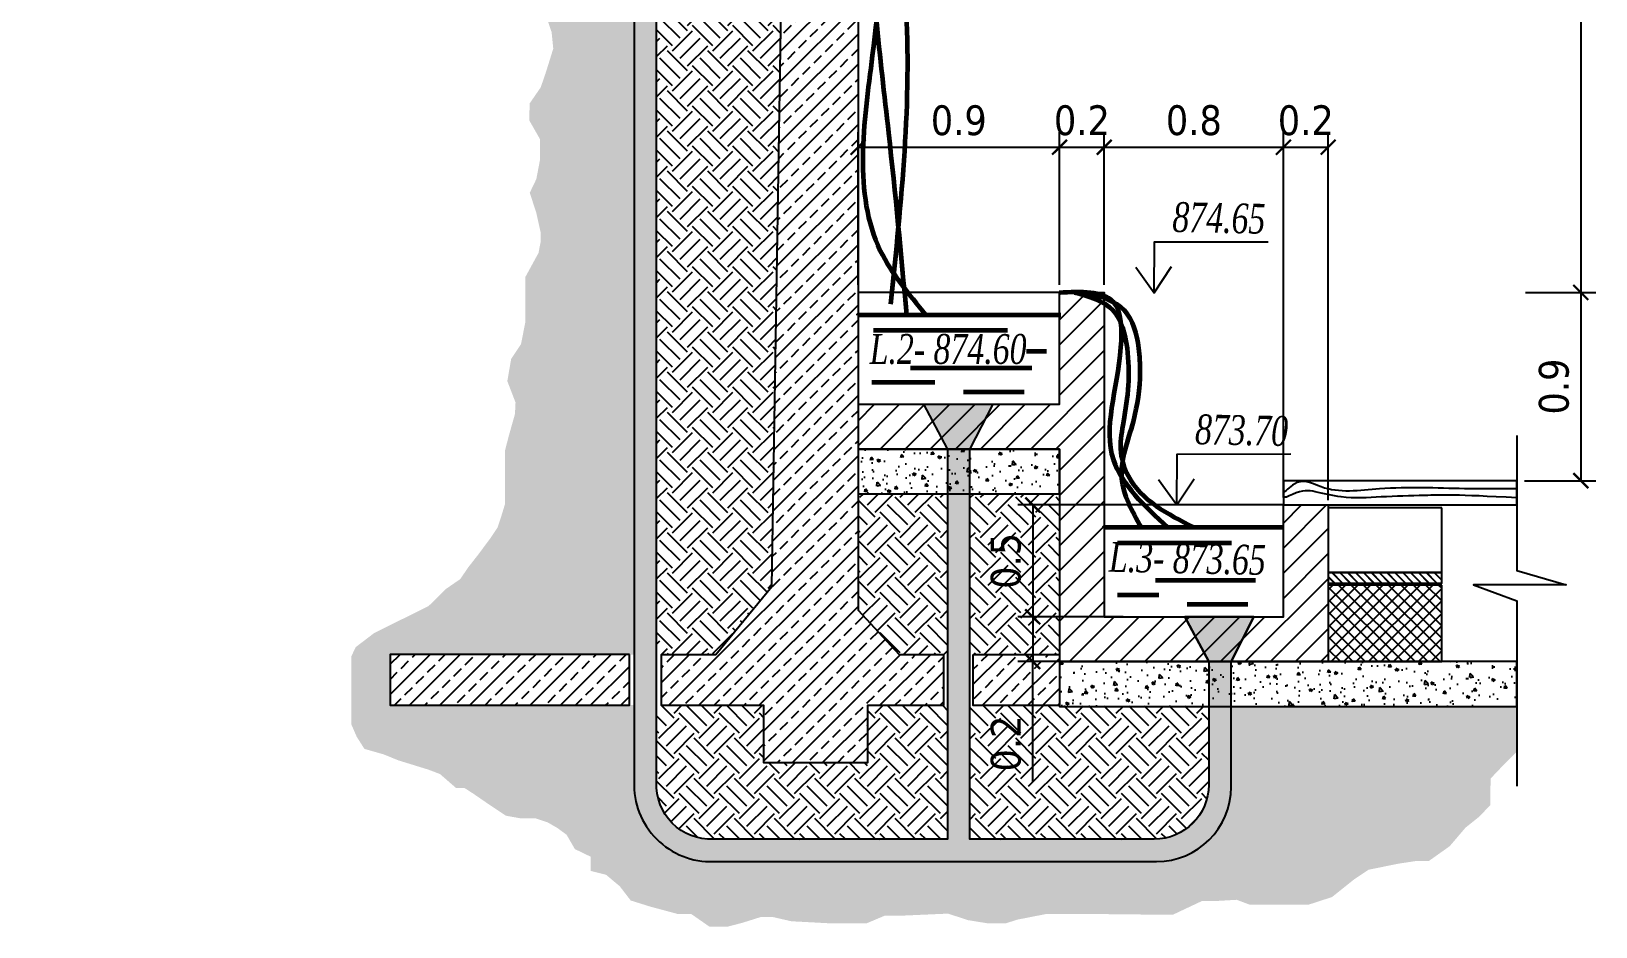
# Model space of a CAD drawing. Header units: millimetres. Extents: x 2372 to 2415, y 1055.4 to 1079.4.
# Drawn here: x 2372.95 to 2393.92, y 1055.37 to 1067.38 of the extents above; entities that cross this region are included whole.
import ezdxf

# ---------------------------------------------------------------- set-up
doc = ezdxf.new("R2010")
doc.units = ezdxf.units.MM
doc.linetypes.add('CONTI', pattern=[0])
doc.layers.add('l1', color=250, linetype='Continuous')
doc.layers.add('water', color=4, linetype='Continuous')
doc.styles.add('SHRFT', font='timesi.ttf', dxfattribs={"width": 0.75})
doc.styles.add('Tahoma', font='tahoma.ttf')
doc.dimstyles.new('ISO-25', dxfattribs={"dimtxt": 0.4, "dimasz": 0.2, "dimexe": 0.2, "dimexo": 0.1, "dimgap": 0.15, "dimtad": 1, "dimdsep": 46, "dimtxsty": 'Tahoma', "dimblk": 'ARCHTICK', "dimcen": 2, "dimclrd": 4, "dimclre": 4, "dimclrt": 7, "dimadec": 1, "dimazin": 0, "dimtfac": 1, "dimtmove": 0, "dimatfit": 3, "dimldrblk": 'ARCHTICK', "dimfxl": 1.25, "dimarcsym": 0})
pattern_1 = [(45, (1326.206227251116, 483.3779468141547), (-0.2020557627240559, 0.202055762724056), []), (45, (1326.408283101116, 483.3779468141547), (-0.2020557627240559, 0.202055762724056), [0.142875, -0.07143749999999999])]
pattern_2 = [(45, (0, 0), (0, 0.5388153672641491), [0.3809999999999999, -0.3809999999999999]), (45, (-0.101027881362028, 0.101027881362028), (0, 0.5388153672641491), [0.3809999999999999, -0.3809999999999999]), (45, (-0.2020557627240559, 0.202055762724056), (0, 0.5388153672641491), [0.3809999999999999, -0.3809999999999999]), (135, (-0.202055762724056, 0.2694076836320746), (-0.5388153672641491, 0), [0.3809999999999999, -0.3809999999999999]), (135, (-0.101027881362028, 0.3704355649941026), (-0.5388153672641491, 0), [0.3809999999999999, -0.3809999999999999]), (135, (2.775557561562891e-17, 0.4714634463561306), (-0.5388153672641491, 0), [0.3809999999999999, -0.3809999999999999])]
pattern_3 = [(45, (1326.206227251116, 483.3779468141547), (0, 0.5388153672641491), [0.3809999999999999, -0.3809999999999999]), (45, (1326.105199369754, 483.4789746955167), (0, 0.5388153672641491), [0.3809999999999999, -0.3809999999999999]), (45, (1326.004171488392, 483.5800025768788), (0, 0.5388153672641491), [0.3809999999999999, -0.3809999999999999]), (135, (1326.004171488392, 483.6473544977868), (-0.5388153672641491, 0), [0.3809999999999999, -0.3809999999999999]), (135, (1326.105199369754, 483.7483823791488), (-0.5388153672641491, 0), [0.3809999999999999, -0.3809999999999999]), (135, (1326.206227251116, 483.8494102605108), (-0.5388153672641491, 0), [0.3809999999999999, -0.3809999999999999])]

# ---------------------------------------------------------------- blocks, each defined once
blk = doc.blocks.new('_ArchTick')
at = {"color": 0, "linetype": 'ByBlock', "const_width": 0.15}
blk.add_lwpolyline([(-0.5, -0.5), (0.5, 0.5)], dxfattribs=at)
blk = doc.blocks.new('*D28')
at = {"color": 4, "lineweight": -2, "transparency": 16777216}
for p, q in [((2384.030249354495, 1063.97645620289), (2384.030249354495, 1066.023713629826)), ((2386.730249354495, 1063.97645620289), (2386.730249354495, 1066.023713629826)), ((2384.030249354495, 1065.823713629826), (2386.730249354495, 1065.823713629826))]:
    blk.add_line(p, q, dxfattribs=at)
at = {"layer": 'Defpoints', "color": 0, "transparency": 16777216}
for p in [(2386.730249354495, 1065.823713629826), (2384.030249354495, 1063.87645620289), (2386.730249354495, 1063.87645620289)]:
    blk.add_point(p, dxfattribs=at)
at = {"color": 4, "lineweight": -2, "transparency": 16777216, "xscale": 0.2, "yscale": 0.2, "zscale": 0.2, "rotation": 180}
blk.add_blockref('_ArchTick', (2384.030249354495, 1065.823713629826), dxfattribs=at)
at = {"color": 4, "lineweight": -2, "transparency": 16777216, "xscale": 0.2, "yscale": 0.2, "zscale": 0.2}
blk.add_blockref('_ArchTick', (2386.730249354495, 1065.823713629826), dxfattribs=at)
at = {"color": 7, "transparency": 16777216, "insert": (2385.380249354494, 1066.181907048227), "char_height": 0.4, "attachment_point": 5, "style": 'Tahoma'}
blk.add_mtext('0.9', dxfattribs=at)
blk = doc.blocks.new('*D29')
at = {"color": 4, "lineweight": -2, "transparency": 16777216}
for p, q in [((2386.730249354495, 1063.97645620289), (2386.730249354495, 1066.023713629826)), ((2387.330249354494, 1063.97645620289), (2387.330249354494, 1066.023713629826)), ((2386.730249354495, 1065.823713629826), (2387.330249354494, 1065.823713629826))]:
    blk.add_line(p, q, dxfattribs=at)
at = {"layer": 'Defpoints', "color": 0, "transparency": 16777216}
for p in [(2387.330249354494, 1065.823713629826), (2386.730249354495, 1063.87645620289), (2387.330249354494, 1063.87645620289)]:
    blk.add_point(p, dxfattribs=at)
at = {"color": 4, "lineweight": -2, "transparency": 16777216, "xscale": 0.2, "yscale": 0.2, "zscale": 0.2, "rotation": 180}
blk.add_blockref('_ArchTick', (2386.730249354495, 1065.823713629826), dxfattribs=at)
at = {"color": 4, "lineweight": -2, "transparency": 16777216, "xscale": 0.2, "yscale": 0.2, "zscale": 0.2}
blk.add_blockref('_ArchTick', (2387.330249354494, 1065.823713629826), dxfattribs=at)
at = {"color": 7, "transparency": 16777216, "insert": (2387.030249354495, 1066.182041366562), "char_height": 0.4, "attachment_point": 5, "style": 'Tahoma'}
blk.add_mtext('0.2', dxfattribs=at)
blk = doc.blocks.new('*D30')
at = {"color": 4, "lineweight": -2, "transparency": 16777216}
for p, q in [((2387.330249354494, 1063.97645620289), (2387.330249354494, 1066.023713629826)), ((2389.730249354495, 1061.12645620289), (2389.730249354495, 1066.023713629826)), ((2387.330249354494, 1065.823713629826), (2389.730249354495, 1065.823713629826))]:
    blk.add_line(p, q, dxfattribs=at)
at = {"layer": 'Defpoints', "color": 0, "transparency": 16777216}
for p in [(2389.730249354495, 1065.823713629826), (2387.330249354494, 1063.87645620289), (2389.730249354495, 1061.02645620289)]:
    blk.add_point(p, dxfattribs=at)
at = {"color": 4, "lineweight": -2, "transparency": 16777216, "xscale": 0.2, "yscale": 0.2, "zscale": 0.2, "rotation": 180}
blk.add_blockref('_ArchTick', (2387.330249354494, 1065.823713629826), dxfattribs=at)
at = {"color": 4, "lineweight": -2, "transparency": 16777216, "xscale": 0.2, "yscale": 0.2, "zscale": 0.2}
blk.add_blockref('_ArchTick', (2389.730249354495, 1065.823713629826), dxfattribs=at)
at = {"color": 7, "transparency": 16777216, "insert": (2388.530249354495, 1066.182847276569), "char_height": 0.4, "attachment_point": 5, "style": 'Tahoma'}
blk.add_mtext('0.8', dxfattribs=at)
blk = doc.blocks.new('*D31')
at = {"color": 4, "lineweight": -2, "transparency": 16777216}
for p, q in [((2389.730249354495, 1061.12645620289), (2389.730249354495, 1066.023713629826)), ((2390.330249354494, 1061.089657720191), (2390.330249354494, 1066.023713629826)), ((2389.730249354495, 1065.823713629826), (2390.330249354494, 1065.823713629826))]:
    blk.add_line(p, q, dxfattribs=at)
at = {"layer": 'Defpoints', "color": 0, "transparency": 16777216}
for p in [(2390.330249354494, 1065.823713629826), (2389.730249354495, 1061.02645620289), (2390.330249354494, 1060.989657720191)]:
    blk.add_point(p, dxfattribs=at)
at = {"color": 4, "lineweight": -2, "transparency": 16777216, "xscale": 0.2, "yscale": 0.2, "zscale": 0.2, "rotation": 180}
blk.add_blockref('_ArchTick', (2389.730249354495, 1065.823713629826), dxfattribs=at)
at = {"color": 4, "lineweight": -2, "transparency": 16777216, "xscale": 0.2, "yscale": 0.2, "zscale": 0.2}
blk.add_blockref('_ArchTick', (2390.330249354494, 1065.823713629826), dxfattribs=at)
at = {"color": 7, "transparency": 16777216, "insert": (2390.030249354495, 1066.182041366562), "char_height": 0.4, "attachment_point": 5, "style": 'Tahoma'}
blk.add_mtext('0.2', dxfattribs=at)
blk = doc.blocks.new('*D22')
at = {"color": 4, "lineweight": -2, "transparency": 16777216}
for p, q in [((2387.583651138723, 1061.02645620289), (2386.170832486296, 1061.02645620289)), ((2386.370832486296, 1061.02645620289), (2386.370832486296, 1059.52645620289)), ((2387.583651138723, 1059.52645620289), (2386.170832486296, 1059.52645620289))]:
    blk.add_line(p, q, dxfattribs=at)
at = {"layer": 'Defpoints', "color": 0, "transparency": 16777216}
for p in [(2387.683651138723, 1061.02645620289), (2386.370832486296, 1059.52645620289), (2387.683651138723, 1059.52645620289)]:
    blk.add_point(p, dxfattribs=at)
at = {"color": 4, "lineweight": -2, "transparency": 16777216, "xscale": 0.2, "yscale": 0.2, "zscale": 0.2}
for p, rotation in [((2386.370832486296, 1061.02645620289), 90), ((2386.370832486296, 1059.52645620289), 270)]:
    blk.add_blockref('_ArchTick', p, dxfattribs=dict(at, rotation=rotation))
at = {"color": 7, "transparency": 16777216, "insert": (2386.012639067893, 1060.27645620289), "char_height": 0.4, "attachment_point": 5, "rotation": 90, "style": 'Tahoma'}
blk.add_mtext('0.5', dxfattribs=at)
blk = doc.blocks.new('*D23')
at = {"color": 4, "lineweight": -2, "transparency": 16777216}
for p, q in [((2387.583651138723, 1059.52645620289), (2386.170832486296, 1059.52645620289)), ((2386.370832486296, 1059.52645620289), (2386.370832486296, 1058.926408117139)), ((2387.554113510375, 1058.926408117139), (2386.170832486296, 1058.926408117139)), ((2386.370832486296, 1057.316730305428), (2386.370832486296, 1058.926408117139))]:
    blk.add_line(p, q, dxfattribs=at)
at = {"layer": 'Defpoints', "color": 0, "transparency": 16777216}
for p in [(2387.683651138723, 1059.52645620289), (2386.370832486296, 1058.926408117139), (2387.654113510375, 1058.926408117139)]:
    blk.add_point(p, dxfattribs=at)
at = {"color": 4, "lineweight": -2, "transparency": 16777216, "xscale": 0.2, "yscale": 0.2, "zscale": 0.2}
for p, rotation in [((2386.370832486296, 1059.52645620289), 90), ((2386.370832486296, 1058.926408117139), 270)]:
    blk.add_blockref('_ArchTick', p, dxfattribs=dict(at, rotation=rotation))
at = {"color": 7, "transparency": 16777216, "insert": (2386.012504749559, 1057.827106396765), "char_height": 0.4, "attachment_point": 5, "rotation": 90, "style": 'Tahoma'}
blk.add_mtext('0.2', dxfattribs=at)
blk = doc.blocks.new('*D24')
at = {"color": 4, "lineweight": -2, "transparency": 16777216}
for p, q in [((2393.170623846317, 1075.42645620289), (2393.915623860084, 1075.42645620289)), ((2393.715623860085, 1075.42645620289), (2393.715623860085, 1063.87645620289)), ((2392.973928323068, 1063.87645620289), (2393.915623860084, 1063.87645620289))]:
    blk.add_line(p, q, dxfattribs=at)
at = {"layer": 'Defpoints', "color": 0, "transparency": 16777216}
for p in [(2393.070623846317, 1075.42645620289), (2392.873928323068, 1063.87645620289), (2393.715623860085, 1063.87645620289)]:
    blk.add_point(p, dxfattribs=at)
at = {"color": 4, "lineweight": -2, "transparency": 16777216, "xscale": 0.2, "yscale": 0.2, "zscale": 0.2}
for p, rotation in [((2393.715623860085, 1075.42645620289), 90), ((2393.715623860085, 1063.87645620289), 270)]:
    blk.add_blockref('_ArchTick', p, dxfattribs=dict(at, rotation=rotation))
at = {"color": 7, "transparency": 16777216, "insert": (2393.356490213341, 1069.65145620289), "char_height": 0.4, "attachment_point": 5, "rotation": 90, "style": 'Tahoma'}
blk.add_mtext('3.8', dxfattribs=at)
blk = doc.blocks.new('*D34')
at = {"color": 4, "lineweight": -2, "transparency": 16777216}
for p, q in [((2392.973928323068, 1063.87645620289), (2393.915623860084, 1063.87645620289)), ((2393.715623860085, 1063.87645620289), (2393.715623860085, 1061.351980606017)), ((2392.959663895168, 1061.351980606017), (2393.915623860084, 1061.351980606017))]:
    blk.add_line(p, q, dxfattribs=at)
at = {"layer": 'Defpoints', "color": 0, "transparency": 16777216}
for p in [(2392.873928323068, 1063.87645620289), (2392.859663895169, 1061.351980606017), (2393.715623860085, 1061.351980606017)]:
    blk.add_point(p, dxfattribs=at)
at = {"color": 4, "lineweight": -2, "transparency": 16777216, "xscale": 0.2, "yscale": 0.2, "zscale": 0.2}
for p, rotation in [((2393.715623860085, 1063.87645620289), 90), ((2393.715623860085, 1061.351980606017), 270)]:
    blk.add_blockref('_ArchTick', p, dxfattribs=dict(at, rotation=rotation))
at = {"color": 7, "transparency": 16777216, "insert": (2393.357430441682, 1062.614218404454), "char_height": 0.4, "attachment_point": 5, "rotation": 90, "style": 'Tahoma'}
blk.add_mtext('0.9', dxfattribs=at)

msp = doc.modelspace()

# ---------------------------------------------------------------- hatches: boundary and pattern name
at = {"true_color": 0xc7c8ca}
h = msp.add_hatch(dxfattribs=at)
h.set_pattern_fill('ANSI33', color=9, scale=0.045, style=0)
h.set_pattern_definition([(45, (797.8080648604882, 189.5270753194611), (-0.2020557627240559, 0.202055762724056), []), (45, (798.0101207104881, 189.5270753194611), (-0.2020557627240559, 0.202055762724056), [0.142875, -0.07143749999999999])])
h.paths.add_polyline_path([(2384.030249354495, 1075.72645620289), (2384.030249354495, 1059.615587337936), (2384.581169175297, 1059.020332844922), (2385.176034443377, 1059.020332844922), (2385.176277016672, 1058.334966604336), (2384.155658121579, 1058.334966604336), (2384.155658121579, 1057.567887871473), (2382.769283707138, 1057.567887871473), (2382.769283707138, 1058.334966604336), (2381.396887783253, 1058.334966604336), (2381.396402636663, 1059.020332844922), (2382.125422721746, 1059.020332844922), (2382.87485471025, 1059.933994490684), (2383.130249354494, 1075.72645620289), (2384.030194854327, 1075.733459572126)])
h = msp.add_hatch(color=9, dxfattribs=at)
edge = h.paths.add_edge_path()
edge.add_line((2381.029799061053, 1073.32706680889), (2381.029892212937, 1057.315124539653))
edge.add_arc((2382.059155104086, 1057.273253914132), 1.030114191911559, 177.6704803954727, 271.980549113989)
edge.add_line((2382.094756076666, 1056.24375509474), (2388.028860357747, 1056.24375509474))
edge.add_arc((2388.028860357747, 1057.24375509474), 1, 270, 359.9937955906319)
edge.add_line((2389.028860351884, 1057.243646807369), (2389.029042551935, 1058.926207272616))
edge.add_line((2389.029042551935, 1058.926207272616), (2389.334183374975, 1059.52645620289))
edge.add_line((2389.334183374975, 1059.52645620289), (2388.408501755217, 1059.52645620289))
edge.add_line((2388.408501755217, 1059.52645620289), (2388.729053234234, 1058.926456202888))
edge.add_line((2388.729053234234, 1058.926456202888), (2388.72886686626, 1057.27367277989))
edge.add_arc((2387.998866870901, 1057.27375509474), 0.7300000000002356, 270.00000000001785, 359.9935393239168, ccw=False)
edge.add_line((2387.998866870901, 1056.54375509474), (2385.530433843767, 1056.54375509474))
edge.add_line((2385.530433843766, 1056.54375509474), (2385.530433843766, 1061.77681335577))
edge.add_line((2385.530433843766, 1061.77681335577), (2385.23031795618, 1061.776596910555))
edge.add_line((2385.23031795618, 1061.776596910555), (2385.23031795618, 1056.54375509474))
edge.add_line((2385.23031795618, 1056.54375509474), (2382.089125184782, 1056.54375509474))
edge.add_arc((2382.059155104085, 1057.273253914132), 0.7301141919115575, 177.2328929953185, 272.3525658724313, ccw=False)
edge.add_line((2381.329892212937, 1057.30850116685), (2381.329914948639, 1073.327283254106))
edge.add_line((2381.329914948639, 1073.327283254106), (2381.029799061053, 1073.32706680889))
at = {"true_color": 0x939598}
h = msp.add_hatch(dxfattribs=at)
h.set_pattern_fill('EARTH', color=252, scale=0.06, angle=45, style=0)
h.set_pattern_definition(pattern_3)
edge = h.paths.add_edge_path()
edge.add_line((2372.950834813821, 1072.725428670228), (2381.029892212937, 1072.725428670228))
edge.add_line((2381.029892212937, 1072.725428670228), (2381.029892212937, 1059.020332844922))
edge.add_line((2381.029892212937, 1059.020332844922), (2377.761255093013, 1059.020332844922))
edge.add_line((2377.761255093013, 1059.020332844922), (2377.761255093013, 1058.341419175977))
edge.add_line((2377.761255093013, 1058.341419175977), (2381.029892212937, 1058.341419175977))
edge.add_line((2381.029892212937, 1058.341419175977), (2381.029892212937, 1057.31512453965))
edge.add_arc((2382.101281530145, 1057.31512453965), 1.071389317208286, 179.9999999999878, 269.6510295096659)
edge.add_line((2382.094756076666, 1056.24375509474), (2388.028860357747, 1056.24375509474))
edge.add_arc((2388.028860357747, 1057.24375509474), 1, 270, 359.9937955906319)
edge.add_line((2389.028860351884, 1057.243646807369), (2389.028977495199, 1058.325428670228))
edge.add_line((2389.028977495199, 1058.325428670228), (2392.859663895169, 1058.325428670228))
edge.add_line((2392.859663895169, 1058.325428670228), (2392.859663895169, 1057.718882606788))
edge.add_line((2392.859663895169, 1057.718882606788), (2392.648358956013, 1057.505951406647))
edge.add_line((2392.648358956013, 1057.505951406647), (2392.508959014268, 1057.359278961372))
edge.add_line((2392.508959014268, 1057.359278961372), (2392.501621725493, 1057.139270766331))
edge.add_line((2392.501621725493, 1057.139270766331), (2392.501621725493, 1056.999932558053))
edge.add_line((2392.501621725493, 1056.999932558053), (2392.354885919136, 1056.845926821524))
edge.add_line((2392.354885919136, 1056.845926821524), (2392.171465093068, 1056.699254376249))
edge.add_line((2392.171465093068, 1056.699254376249), (2391.958697960225, 1056.449912070451))
edge.add_line((2391.958697960225, 1056.449912070451), (2391.679899500898, 1056.251904694914))
edge.add_line((2391.679899500898, 1056.251904694914), (2391.511151828216, 1056.251904694914))
edge.add_line((2391.511151828216, 1056.251904694914), (2391.269036964437, 1056.21523634716))
edge.add_line((2391.269036964437, 1056.21523634716), (2390.872849005526, 1056.13456730614))
edge.add_line((2390.872849005526, 1056.13456730614), (2390.674755026071, 1056.002562389115))
edge.add_line((2390.674755026071, 1056.002562389115), (2390.381281989193, 1055.767886665824))
edge.add_line((2390.381281989193, 1055.767886665824), (2390.065799934318, 1055.665215859558))
edge.add_line((2390.065799934318, 1055.665215859558), (2389.691622417568, 1055.665215859558))
edge.add_line((2389.691622417568, 1055.665215859558), (2389.544885187048, 1055.665215859558))
edge.add_line((2389.544885187048, 1055.665215859558), (2389.280759881108, 1055.665215859558))
edge.add_line((2389.280759881108, 1055.665215859558), (2389.104676343814, 1055.73121831807))
edge.add_line((2389.104676343814, 1055.73121831807), (2388.85522419126, 1055.716551735562))
edge.add_line((2388.85522419126, 1055.716551735562), (2388.642457058418, 1055.716551735562))
edge.add_line((2388.642457058418, 1055.716551735562), (2388.253606388282, 1055.533210942533))
edge.add_line((2388.253606388282, 1055.533210942533), (2387.901439313694, 1055.533210942533))
edge.add_line((2387.901439313694, 1055.533210942533), (2387.376847377058, 1055.538689631756))
edge.add_line((2387.376847377058, 1055.538689631755), (2387.164080244216, 1055.538689631755))
edge.add_line((2387.164080244216, 1055.538689631755), (2386.958648975986, 1055.538689631755))
edge.add_line((2386.958648975986, 1055.538689631755), (2386.540450574913, 1055.538689631755))
edge.add_line((2386.540450574913, 1055.538689631755), (2386.166273058164, 1055.46535388199))
edge.add_line((2386.166273058164, 1055.46535388199), (2386.004862674257, 1055.414018951728))
edge.add_line((2386.004862674257, 1055.414018951728), (2385.777420963865, 1055.414018951728))
edge.add_line((2385.777420963865, 1055.414018951728), (2385.505959793312, 1055.458020590736))
edge.add_line((2385.505959793312, 1055.458020590736), (2385.234497198597, 1055.546023868752))
edge.add_line((2385.234497198597, 1055.546023868752), (2384.574183933745, 1055.516688812252))
edge.add_line((2384.574183933745, 1055.516688812252), (2384.383425818902, 1055.516688812252))
edge.add_line((2384.383425818902, 1055.516688812252), (2384.141310955123, 1055.414018951728))
edge.add_line((2384.141310955123, 1055.414018951728), (2383.818491611472, 1055.414018951728))
edge.add_line((2383.818491611472, 1055.414018951728), (2383.686428958502, 1055.414018951728))
edge.add_line((2383.686428958502, 1055.414018951728), (2383.136167904459, 1055.443353062486))
edge.add_line((2383.136167904459, 1055.443353062486), (2382.879379887293, 1055.502022229744))
edge.add_line((2382.879379887293, 1055.502022229744), (2382.732642656773, 1055.502022229744))
edge.add_line((2382.732642656773, 1055.502022229744), (2382.475854639607, 1055.421352242981))
edge.add_line((2382.475854639607, 1055.421352242981), (2382.277760660152, 1055.370017312719))
edge.add_line((2382.277760660152, 1055.370017312719), (2382.040161817861, 1055.370017312719))
edge.add_line((2382.040161817861, 1055.370017312719), (2381.798046954082, 1055.538689631755))
edge.add_line((2381.798046954082, 1055.538689631755), (2381.621963416788, 1055.538689631755))
edge.add_line((2381.621963416788, 1055.538689631755), (2381.240448611264, 1055.641360438022))
edge.add_line((2381.240448611264, 1055.641360438022), (2380.983660594098, 1055.722030424785))
edge.add_line((2380.983660594098, 1055.722030424785), (2380.836923363578, 1055.912703563325))
edge.add_line((2380.836923363578, 1055.912703563325), (2380.653503961672, 1056.066709299854))
edge.add_line((2380.653503961672, 1056.066709299854), (2380.448072693442, 1056.118045175859))
edge.add_line((2380.448072693442, 1056.118045175859), (2380.448072693442, 1056.308718314399))
edge.add_line((2380.448072693442, 1056.308718314398), (2380.2353055606, 1056.411389120665))
edge.add_line((2380.2353055606, 1056.411389120665), (2380.125253349791, 1056.602063204948))
edge.add_line((2380.125253349791, 1056.602063204949), (2380.007863850208, 1056.690066482965))
edge.add_line((2380.007863850208, 1056.690066482965), (2379.868463908463, 1056.770735523984))
edge.add_line((2379.868463908463, 1056.770735523985), (2379.714390813331, 1056.822071399989))
edge.add_line((2379.714390813331, 1056.822071399989), (2379.516296833875, 1056.822071399989))
edge.add_line((2379.516296833875, 1056.822071399989), (2379.310865565645, 1056.858738802001))
edge.add_line((2379.310865565645, 1056.858738802001), (2379.090761144028, 1057.005411247276))
edge.add_line((2379.090761144028, 1057.005411247276), (2378.877994011185, 1057.152083692551))
edge.add_line((2378.877994011185, 1057.152083692551), (2378.75326864699, 1057.23275273357))
edge.add_line((2378.75326864699, 1057.23275273357), (2378.640460680401, 1057.23275273357))
edge.add_line((2378.640460680401, 1057.23275273357), (2378.427692123396, 1057.417775057661))
edge.add_line((2378.427692123396, 1057.417775057661), (2378.273619028264, 1057.476444224919))
edge.add_line((2378.273619028264, 1057.476444224919), (2377.870093780578, 1057.601114904947))
edge.add_line((2377.870093780578, 1057.601114904947), (2377.671999801123, 1057.68178489171))
edge.add_line((2377.671999801123, 1057.68178489171), (2377.415211783957, 1057.755120641476))
edge.add_line((2377.415211783957, 1057.755120641476), (2377.312496861923, 1057.916460615001))
edge.add_line((2377.312496861923, 1057.916460615001), (2377.239128246663, 1058.085132934037))
edge.add_line((2377.239128246663, 1058.085132934037), (2377.239128246663, 1058.400478644091))
edge.add_line((2377.239128246663, 1058.400478644091), (2377.239128246663, 1058.569150963127))
edge.add_line((2377.239128246663, 1058.569150963127), (2377.239128246663, 1058.994500770701))
edge.add_line((2377.239128246663, 1058.994500770701), (2377.297822284373, 1059.119171450729))
edge.add_line((2377.297822284373, 1059.119171450729), (2377.547274436927, 1059.309845535012))
edge.add_line((2377.547274436927, 1059.309845535012), (2378.273619028264, 1059.669191938331))
edge.add_line((2378.273619028264, 1059.669191938331), (2378.508390906615, 1059.900061991774))
edge.add_line((2378.508390906615, 1059.900061991774), (2378.699149021459, 1060.032066908798))
edge.add_line((2378.699149021459, 1060.032066908798), (2378.809201232267, 1060.193405936581))
edge.add_line((2378.809201232267, 1060.193405936581), (2378.941263885237, 1060.36207920136))
edge.add_line((2378.941263885237, 1060.36207920136), (2379.110010133756, 1060.589420687654))
edge.add_line((2379.110010133756, 1060.589420687654), (2379.198051902403, 1060.721425604679))
edge.add_line((2379.198051902403, 1060.721425604679), (2379.249410075502, 1060.875431341207))
edge.add_line((2379.249410075502, 1060.875431341207), (2379.300766824437, 1061.044104605986))
edge.add_line((2379.300766824437, 1061.044104605986), (2379.300766824437, 1061.220111162019))
edge.add_line((2379.300766824437, 1061.220111162019), (2379.300766824437, 1061.359449370297))
edge.add_line((2379.300766824437, 1061.359449370297), (2379.300766824437, 1061.491454287322))
edge.add_line((2379.300766824437, 1061.491454287322), (2379.300766824437, 1061.762797412624))
edge.add_line((2379.300766824437, 1061.762797412624), (2379.352124997535, 1061.960804788161))
edge.add_line((2379.352124997535, 1061.960804788161), (2379.432829477407, 1062.246815441714))
edge.add_line((2379.432829477407, 1062.246815441714), (2379.440166766182, 1062.400821178243))
edge.add_line((2379.440166766182, 1062.400821178243), (2379.330114555373, 1062.686831831796))
edge.add_line((2379.330114555373, 1062.686831831796), (2379.381472728472, 1062.983856608375))
edge.add_line((2379.381472728472, 1062.983856608374), (2379.513535381442, 1063.181863983911))
edge.add_line((2379.513535381442, 1063.181863983911), (2379.572229419152, 1063.482542165715))
edge.add_line((2379.572229419152, 1063.482542165715), (2379.572229419152, 1063.72455118026))
edge.add_line((2379.572229419152, 1063.72455118026), (2379.572229419152, 1063.915225264543))
edge.add_line((2379.572229419152, 1063.915225264543), (2379.572229419152, 1064.083897583579))
edge.add_line((2379.572229419152, 1064.083897583579), (2379.748312956446, 1064.406576584886))
edge.add_line((2379.748312956446, 1064.406576584886), (2379.777660687383, 1064.560582321415))
edge.add_line((2379.777660687383, 1064.560582321415), (2379.777660687383, 1064.677919710189))
edge.add_line((2379.777660687383, 1064.677919710189), (2379.718965225509, 1064.941929544238))
edge.add_line((2379.718965225509, 1064.941929544238), (2379.630923456863, 1065.213273615284))
edge.add_line((2379.630923456863, 1065.213273615284), (2379.718965225509, 1065.39661346257))
edge.add_line((2379.718965225509, 1065.39661346257), (2379.769833486469, 1065.664838473189))
edge.add_line((2379.769833486469, 1065.664838473188), (2379.769833486469, 1065.928848307237))
edge.add_line((2379.769833486469, 1065.928848307237), (2379.623097680112, 1066.185524850033))
edge.add_line((2379.623097680112, 1066.185524850033), (2379.630434968887, 1066.412866336327))
edge.add_line((2379.630434968887, 1066.412866336327), (2379.777170775244, 1066.625541240114))
edge.add_line((2379.777170775244, 1066.625541240115), (2379.843202101729, 1066.816214378655))
edge.add_line((2379.843202101729, 1066.816214378654), (2379.945918447926, 1067.146226671216))
edge.add_line((2379.945918447926, 1067.146226671216), (2379.923908005764, 1067.366234866257))
edge.add_line((2379.923908005764, 1067.366234866256), (2379.828528948342, 1067.644912228556))
edge.add_line((2379.828528948342, 1067.644912228556), (2379.755160333082, 1067.857587132343))
edge.add_line((2379.755160333082, 1067.857587132343), (2379.755160333082, 1068.05559450788))
edge.add_line((2379.755160333082, 1068.05559450788), (2379.887222986053, 1068.370939272191))
edge.add_line((2379.887222986053, 1068.370939272191), (2379.923908005764, 1068.598280758485))
edge.add_line((2379.923908005764, 1068.598280758486), (2379.923908005764, 1068.977925643901))
edge.add_line((2379.923908005764, 1068.977925643901), (2379.872487169485, 1069.175933019438))
edge.add_line((2379.872487169485, 1069.175933019438), (2379.777108112064, 1069.491277783749))
edge.add_line((2379.777108112064, 1069.491277783749), (2379.71841265019, 1069.791955965552))
edge.add_line((2379.71841265019, 1069.791955965552), (2379.681729054642, 1070.283307285896))
edge.add_line((2379.681729054642, 1070.283307285896), (2379.571676843833, 1070.532650537437))
edge.add_line((2379.571676843833, 1070.532650537437), (2379.329561980054, 1070.730657912974))
edge.add_line((2379.329561980054, 1070.730657912974), (2379.043426231952, 1070.987333510026))
edge.add_line((2379.043426231952, 1070.987333510026), (2378.713269599526, 1071.068003496789))
edge.add_line((2378.713269599526, 1071.068003496789), (2378.427133851424, 1071.170674303056))
edge.add_line((2378.427133851424, 1071.170674303056), (2378.104314507773, 1071.222009233318))
edge.add_line((2378.104314507773, 1071.222009233318), (2377.693451971312, 1071.222009233318))
edge.add_line((2377.693451971312, 1071.222009233318), (2377.172538648206, 1071.222009233318))
edge.add_line((2377.172538648206, 1071.222009233318), (2377.033138706461, 1071.266010872326))
edge.add_line((2377.033138706461, 1071.266010872326), (2376.879065611329, 1071.324680039585))
edge.add_line((2376.879065611329, 1071.324680039585), (2376.658961189712, 1071.324680039585))
edge.add_line((2376.658961189712, 1071.324680039585), (2376.468204499031, 1071.339346622092))
edge.add_line((2376.468204499031, 1071.339346622092), (2376.13071057783, 1071.280678400576))
edge.add_line((2376.13071057783, 1071.280678400577), (2375.961964329312, 1071.280678400577))
edge.add_line((2375.961964329312, 1071.280678400577), (2375.785880792018, 1071.280678400577))
edge.add_line((2375.785880792018, 1071.280678400577), (2375.668491292434, 1071.398015789351))
edge.add_line((2375.668491292434, 1071.398015789351), (2375.426376428655, 1071.486019067367))
edge.add_line((2375.426376428655, 1071.486019067367), (2374.964157143259, 1071.486019067367))
edge.add_line((2374.964157143259, 1071.486019067367), (2374.670684106382, 1071.625357275645))
edge.add_line((2374.670684106382, 1071.625357275645), (2374.477069120172, 1071.625357275645))
edge.add_line((2374.477069120172, 1071.625357275645), (2374.234954256392, 1071.817693976129))
edge.add_line((2374.234954256392, 1071.817693976129), (2373.383884300861, 1072.096371338429))
edge.add_line((2373.383884300861, 1072.096371338429), (2373.23714707034, 1072.096371338429))
edge.add_line((2373.23714707034, 1072.096371338429), (2373.068400821821, 1072.206375435949))
edge.add_line((2373.068400821821, 1072.206375435949), (2372.950834813821, 1072.206375435949))
edge.add_line((2372.950834813821, 1072.206375435949), (2372.950794612121, 1072.725428667115))
edge.add_line((2372.950794612121, 1072.725428667114), (2372.950834813821, 1072.725428670228))
h = msp.add_hatch(dxfattribs=at)
h.set_pattern_fill('EARTH', color=252, scale=0.06, angle=45, style=0)
h.set_pattern_definition(pattern_3)
h.paths.add_polyline_path([(2381.329892212937, 1072.726077644798), (2383.081729625548, 1072.726213328071), (2382.87485471025, 1059.933994490684), (2382.125422721746, 1059.020332844922), (2381.329892212937, 1059.020332844922)])
at = {"true_color": 0x000000}
h = msp.add_hatch(dxfattribs=at)
h.set_pattern_fill('ANSI31', color=18, scale=0.07500000000000001, style=0)
h.set_pattern_definition([(45, (797.8080648604882, 189.5270753194611), (-0.1683798022700466, 0.1683798022700466), [])])
h.paths.add_polyline_path([(2384.030249354495, 1062.37645620289), (2386.730249354495, 1062.37645620289), (2386.730249354495, 1063.87645620289), (2387.330249354494, 1063.87645620289), (2387.330249354494, 1059.52645620289), (2389.730249354495, 1059.52645620289), (2389.730249354495, 1061.02645620289), (2390.330249354494, 1061.02645620289), (2390.330242700179, 1058.926456204637), (2386.73025750754, 1058.921038560829), (2386.73025750754, 1061.77645620289), (2384.030249354495, 1061.77645620289)])
at = {"true_color": 0xc7c8ca}
msp.add_hatch(color=9, dxfattribs=at).paths.add_polyline_path([(2385.230317980587, 1061.776813355771), (2384.90976650157, 1062.376813355772), (2385.835448121327, 1062.376813355772), (2385.530433843766, 1061.77681335577), (2385.23031795618, 1061.776596910555)])
at = {"ltscale": 0.005, "true_color": 0x000000}
h = msp.add_hatch(dxfattribs=at)
h.set_pattern_fill('AR-CONC', color=18, scale=0.002234432289578888, style=0)
h.set_pattern_definition([(130, (2876.004737742015, 640.1237724355706), (-0.407079307070913, -0.03561480739448496), [0.04256593511647781, -0.4682252862812558]), (185, (2876.004737742015, 640.1237724355706), (0.07874770833603988, 0.4269031319944852), [0.03405274809318226, -0.3745802290250048]), (79.54900000000009, (2875.970814590993, 640.1208045508818), (-0.3283330704339189, 0.3912863817097659), [0.03617545876828218, -0.397930046451104]), (133.8158, (2876.004737742015, 640.2372815958802), (-0.6057077619974508, -0.09394073506194991), [0.06384890267471671, -0.7023379294218837]), (83.36440000000026, (2875.954262140036, 640.2294532623548), (-0.5304636871741173, 0.5528556513477316), [0.05426318815242306, -0.5968950696766538]), (188.816, (2876.004737742015, 640.2372815958802), (-0.5304645169254016, 0.5528546726005812), [0.05107912213977337, -0.5618703435375072]), (159, (2875.947983161859, 640.2089043058028), (-0.3387731830848033, -0.2285053766843816), [0.04256593511647773, -0.4682252862812551]), (214, (2875.947983161859, 640.2089043058028), (-0.1380924477014524, 0.4115555388555724), [0.03405274809318225, -0.3745802290250047]), (108.5486, (2875.919752227096, 640.1898622503893), (-0.4768646981053808, 0.1830510785353356), [0.03617545876828213, -0.3979300464511032]), (142.5, (2876.004737742015, 640.1237724355706), (-0.006901274832820669, 0.1889325091047713), [0, -0.3700398626125804, 0, -0.3802556870405351, 0, -0.3759990935288873]), (172.5, (2876.004737742015, 640.1237724355706), (-0.149304011491791, 0.2238467111621797), [0, -0.2168024961932603, 0, -0.3615266755892849, 0, -0.143305314892142]), (212.5, (2876.131300455761, 640.1237724355706), (-0.3029680040040766, -0.01280049055596065), [0, -0.1418864503882591, 0, -0.4426857252113686, 0, -0.5874099046073927]), (222.5, (2876.188055035916, 640.1237724355706), (-0.3309846259178066, 0.05681377257556734), [0, -0.1844523855047371, 0, -0.2939887252044732, 0, -0.4171461641414823])])
h.paths.add_polyline_path([(2386.730249354495, 1061.77645620289), (2384.030249354495, 1061.77645620289), (2384.030249354495, 1061.176092408421), (2386.730249354495, 1061.176092408421)])
at = {"true_color": 0x939598}
h = msp.add_hatch(dxfattribs=at)
h.set_pattern_fill('EARTH', color=252, scale=0.06, angle=45, style=0)
h.set_pattern_definition(pattern_2)
h.paths.add_polyline_path([(2384.030249354495, 1061.176092408421), (2385.23031795618, 1061.176092408421), (2385.23031795618, 1059.020332844922), (2384.581169175297, 1059.020332844922), (2384.030249354495, 1059.615587337936)])
h = msp.add_hatch(dxfattribs=at)
h.set_pattern_fill('EARTH', color=252, scale=0.06, angle=45, style=0)
h.set_pattern_definition(pattern_2)
h.paths.add_polyline_path([(2385.530180752808, 1061.176092408418), (2386.730249354494, 1061.176092408418), (2386.730249354494, 1059.020332844919), (2385.530433843766, 1059.020332844919), (2385.530180752808, 1059.615587337933)])
at = {"ltscale": 0.005, "true_color": 0x000000}
h = msp.add_hatch(dxfattribs=at)
h.set_pattern_fill('ANSI37', color=18, scale=0.03724053815964812, style=0)
h.set_pattern_definition([(135, (2873.59945475574, 637.0210478993538), (0.08360739269002235, 0.08360739269002235), []), (45.00000000000001, (2873.59945475574, 637.0210478993538), (0.08360739269002239, -0.08360739269002233), [])])
h.paths.add_polyline_path([(2391.852662867153, 1059.952526514568), (2390.330242700179, 1059.952526514568), (2390.330242700179, 1058.926456204637), (2391.852662867153, 1058.926456204637)])
at = {"true_color": 0x000000}
h = msp.add_hatch(dxfattribs=at)
h.set_pattern_fill('ANSI33', color=18, scale=0.045, style=0)
h.set_pattern_definition(pattern_1)
h.paths.add_polyline_path([(2380.96661757744, 1059.020332844922), (2377.761255093013, 1059.020332844922), (2377.761255093013, 1058.341419175977), (2380.96661757744, 1058.341419175977)])
h = msp.add_hatch(dxfattribs=at)
h.set_pattern_fill('ANSI33', color=18, scale=0.045, style=0)
h.set_pattern_definition(pattern_1)
h.paths.add_polyline_path([(2385.575083958655, 1059.020332844922), (2386.730249354491, 1059.020332844922), (2386.730249354488, 1058.335516605442), (2385.575083958655, 1058.335516605442)])
at = {"ltscale": 0.005, "true_color": 0x000000}
h = msp.add_hatch(dxfattribs=at)
h.set_pattern_fill('AR-CONC', color=18, scale=0.002234432289578888, style=0)
h.set_pattern_definition([(130, (2882.134152282689, 637.2731086973777), (-0.407079307070913, -0.03561480739448496), [0.04256593511647781, -0.4682252862812558]), (185, (2882.134152282689, 637.2731086973777), (0.07874770833603988, 0.4269031319944852), [0.03405274809318226, -0.3745802290250048]), (79.54900000000009, (2882.100229131667, 637.2701408126889), (-0.3283330704339189, 0.3912863817097659), [0.03617545876828218, -0.397930046451104]), (133.8158, (2882.134152282689, 637.3866178576873), (-0.6057077619974508, -0.09394073506194991), [0.06384890267471671, -0.7023379294218837]), (83.36440000000026, (2882.08367668071, 637.3787895241619), (-0.5304636871741173, 0.5528556513477316), [0.05426318815242307, -0.596895069676654]), (188.816, (2882.134152282689, 637.3866178576873), (-0.5304645169254016, 0.5528546726005812), [0.05107912213977337, -0.5618703435375072]), (159, (2882.077397702532, 637.3582405676099), (-0.3387731830848033, -0.2285053766843816), [0.04256593511647773, -0.4682252862812551]), (214, (2882.077397702532, 637.3582405676099), (-0.1380924477014524, 0.4115555388555724), [0.03405274809318225, -0.3745802290250047]), (108.5486, (2882.049166767769, 637.3391985121964), (-0.4768646981053808, 0.1830510785353356), [0.03617545876828213, -0.3979300464511033]), (142.5, (2882.134152282689, 637.2731086973777), (-0.006901274832820669, 0.1889325091047713), [0, -0.3700398626125804, 0, -0.3802556870405351, 0, -0.3759990935288873]), (172.5, (2882.134152282689, 637.2731086973777), (-0.149304011491791, 0.2238467111621797), [0, -0.2168024961932603, 0, -0.3615266755892849, 0, -0.143305314892142]), (212.5, (2882.260714996435, 637.2731086973777), (-0.3029680040040766, -0.01280049055596065), [0, -0.1418864503882591, 0, -0.4426857252113686, 0, -0.5874099046073928]), (222.5, (2882.317469576589, 637.2731086973777), (-0.3309846259178066, 0.05681377257556734), [0, -0.1844523855047371, 0, -0.2939887252044732, 0, -0.4171461641414823])])
h.paths.add_polyline_path([(2392.859663895169, 1058.925792464697), (2386.730249354491, 1058.92645620289), (2386.731153845181, 1058.325428670228), (2392.859663895169, 1058.325428670228)])
at = {"true_color": 0x939598}
h = msp.add_hatch(dxfattribs=at)
h.set_pattern_fill('EARTH', color=252, scale=0.06, angle=45, style=0)
h.set_pattern_definition(pattern_2)
edge = h.paths.add_edge_path()
edge.add_line((2385.23031795618, 1058.331803515849), (2384.155658121578, 1058.331803515849))
edge.add_line((2384.155658121579, 1058.331803515849), (2384.155658121579, 1057.567887871473))
edge.add_line((2384.155658121579, 1057.567887871473), (2382.769283707138, 1057.567887871473))
edge.add_line((2382.769283707138, 1057.567887871473), (2382.769283707138, 1058.334966604336))
edge.add_line((2382.769283707138, 1058.334966604336), (2381.329892212937, 1058.334966604336))
edge.add_line((2381.329892212937, 1058.334966604336), (2381.329892212937, 1057.30850116685))
edge.add_arc((2382.059155104085, 1057.273253914132), 0.7301141919111268, 177.232892995282, 272.3525658724506)
edge.add_line((2382.089125184782, 1056.54375509474), (2385.23031795618, 1056.54375509474))
edge.add_line((2385.23031795618, 1056.54375509474), (2385.23031795618, 1058.331803515849))
h = msp.add_hatch(dxfattribs=at)
h.set_pattern_fill('EARTH', color=252, scale=0.06, angle=45, style=0)
h.set_pattern_definition(pattern_2)
edge = h.paths.add_edge_path()
edge.add_line((2385.529465606828, 1058.335516605442), (2388.728985462328, 1058.325428670228))
edge.add_line((2388.728985462328, 1058.325428670228), (2388.72886686626, 1057.27367277989))
edge.add_arc((2387.998866870901, 1057.27375509474), 0.7300000000000082, 270, 359.9935393239168, ccw=False)
edge.add_line((2387.998866870901, 1056.54375509474), (2385.530433843767, 1056.54375509474))
edge.add_line((2385.530433843766, 1056.54375509474), (2385.536083117524, 1058.335495740743))
edge.add_line((2385.536083117525, 1058.335495740743), (2385.529465606828, 1058.335516605442))
at = {"layer": 'l1', "true_color": 0x000000}
h = msp.add_hatch(dxfattribs=at)
h.set_pattern_fill('JIS_LC_20', color=18, scale=0.003724053815964814, style=0)
h.set_pattern_definition([(135, (2873.599461410056, 637.0464065790657), (0.05266607413544715, 0.05266607413544715), []), (135, (2873.597971788529, 637.0464065790657), (0.05266607413544715, 0.05266607413544715), [])])
h.paths.add_polyline_path([(2391.85266952147, 1060.118984095823), (2390.330249354495, 1060.118984095823), (2390.330249354495, 1059.97788519428), (2391.85266952147, 1059.97788519428)])

# ---------------------------------------------------------------- linework, layer by layer
at = {"color": 18, "true_color": 0x000000}
for points in [[(2384.030249354495, 1075.72645620289), (2384.030249354495, 1059.615587337936), (2384.581169175297, 1059.020332844922), (2385.176034443377, 1059.020332844922), (2385.176277016672, 1058.334966604336), (2384.155658121579, 1058.334966604336), (2384.155658121579, 1057.567887871473), (2382.769283707138, 1057.567887871473), (2382.769283707138, 1058.334966604336), (2381.396887783253, 1058.334966604336), (2381.396402636663, 1059.020332844922), (2382.125422721746, 1059.020332844922), (2382.87485471025, 1059.933994490684), (2383.130249354494, 1075.72645620289), (2384.030194854327, 1075.733459572126)], [(2385.230317980587, 1061.776813355771), (2384.90976650157, 1062.376813355772), (2385.835448121327, 1062.376813355772), (2385.530433843766, 1061.77681335577), (2385.23031795618, 1061.776596910555)], [(2380.96661757744, 1059.020332844922), (2377.761255093013, 1059.020332844922), (2377.761255093013, 1058.341419175977), (2380.96661757744, 1058.341419175977), (2380.96661757744, 1059.020332844922)], [(2385.575083958655, 1059.020332844922), (2386.730249354491, 1059.020332844922), (2386.730249354488, 1058.335516605442), (2385.575083958655, 1058.335516605442), (2385.575083958655, 1059.020332844922)]]:
    msp.add_lwpolyline(points, close=True, dxfattribs=at)
msp.add_lwpolyline([(2381.029799061053, 1073.32706680889), (2381.029892212937, 1057.315124539653, 0.436422040258609), (2382.094756076666, 1056.24375509474), (2388.028860357747, 1056.24375509474, 0.4141818460918989), (2389.028860351884, 1057.243646807369), (2389.029042551935, 1058.926207272616), (2389.334183374975, 1059.52645620289), (2388.408501755217, 1059.52645620289), (2388.729053234234, 1058.926456202888), (2388.72886686626, 1057.27367277989, -0.4141805360989991), (2387.998866870901, 1056.54375509474), (2385.530433843766, 1056.54375509474), (2385.530433843766, 1061.77681335577), (2385.23031795618, 1061.776596910555), (2385.23031795618, 1056.54375509474), (2382.089125184782, 1056.54375509474, -0.4406339428453371), (2381.329892212937, 1057.30850116685), (2381.329914948639, 1073.327283254106)], format="xyb", close=True, dxfattribs=at)
for points in [[(2388.000596740388, 1063.873001848138), (2388.000959584143, 1064.554758572102), (2389.525951791155, 1064.556261154074)], [(2387.750907293531, 1064.214012972046), (2388.000596740388, 1063.873001848138), (2388.2298279126, 1064.222411352939)], [(2384.030249354495, 1063.87645620289), (2384.030249354495, 1062.37645620289), (2386.730249354495, 1062.37645620289), (2386.730249354495, 1063.87645620289), (2387.330249354494, 1063.87645620289), (2387.330249354494, 1061.02645620289), (2387.330249354494, 1061.02645620289)], [(2386.730249354495, 1063.87645620289), (2384.030249354495, 1063.87645620289)], [(2392.859663895169, 1061.958288480418), (2392.859663895169, 1060.149338481008), (2393.517799889928, 1059.95409869163), (2392.27739657128, 1059.95409869163), (2392.859663895169, 1059.742772622251), (2392.859663895169, 1057.255928950322)], [(2384.030249354495, 1061.77645620289), (2384.030249354495, 1061.77645620289), (2384.030249354495, 1061.77645620289), (2386.730249354495, 1061.77645620289), (2386.730249354491, 1059.52645620289), (2386.730249354491, 1058.92645620289), (2390.330249354494, 1058.926456202887), (2390.330249354494, 1058.926456202887)], [(2388.304428930909, 1061.02645620289), (2388.304791774663, 1061.708212926854), (2389.829783981676, 1061.709715508825)], [(2388.054739484051, 1061.367467326797), (2388.304428930909, 1061.02645620289), (2388.53366010312, 1061.375865707691)], [(2387.330249354494, 1061.02645620289), (2387.330249354494, 1059.52645620289), (2389.730249354495, 1059.52645620289), (2389.730249354495, 1061.02645620289), (2390.330249354494, 1061.02645620289), (2390.330249354494, 1058.926456202887)], [(2389.730249354495, 1061.02645620289), (2387.330249354494, 1061.02645620289)], [(2388.729053234234, 1058.926456202888), (2388.408501755217, 1059.52645620289), (2389.334183374975, 1059.52645620289), (2389.029169097414, 1058.926456202888), (2388.729053209828, 1058.926239757673)]]:
    msp.add_lwpolyline(points, dxfattribs=at)
at = {"layer": 'l1', "color": 18, "true_color": 0x000000}
for points in [[(2386.730249354495, 1061.77645620289), (2384.030249354495, 1061.77645620289), (2384.030249354495, 1061.176092408421), (2386.730249354495, 1061.176092408421)], [(2392.859663895169, 1061.351980606017), (2389.730249354495, 1061.351980606017), (2389.730249354495, 1061.02645620289), (2392.859663895169, 1061.02645620289)], [(2391.85266952147, 1060.988814069174), (2390.330249354495, 1060.989657720191), (2390.330249354495, 1060.118984095823), (2391.85266952147, 1060.118984095823)], [(2391.85266952147, 1060.118984095823), (2390.330249354495, 1060.118984095823), (2390.330249354495, 1059.97788519428), (2391.85266952147, 1059.97788519428)], [(2391.852662867153, 1059.952526514568), (2390.330242700179, 1059.952526514568), (2390.330242700179, 1058.926456204637), (2391.852662867153, 1058.926456204637)], [(2392.859663895169, 1058.925792464697), (2386.730249354491, 1058.92645620289), (2386.731153845181, 1058.325428670228), (2392.859663895169, 1058.325428670228)]]:
    msp.add_lwpolyline(points, close=True, dxfattribs=at)
for points, knots in [([(2392.859663895169, 1061.241662237354), (2392.225960734299, 1061.242227782514), (2391.814230593711, 1061.250172333898), (2391.152240813722, 1061.283187052745), (2390.316732335382, 1061.153327728753), (2389.954049198293, 1061.43100617584), (2389.732834189428, 1061.185038061443), (2389.732834189428, 1061.205201072938)], [5.89680347617872, 5.89680347617872, 5.89680347617872, 5.89680347617872, 5.976776366604144, 6.874704130095866, 7.490046036958261, 7.848005730327896, 7.895635682063969, 7.895635682063969, 7.895635682063969, 7.895635682063969]), ([(2392.859663895169, 1061.120704844806), (2392.048010814973, 1061.167800810739), (2391.641858093567, 1061.152455281637), (2391.055130984139, 1061.140023693417), (2390.569851068196, 1061.099637405343), (2390.154719561626, 1061.210852855797), (2389.958549577135, 1061.237056547861), (2389.729626025023, 1061.105014963658), (2389.730271520917, 1061.147264489911), (2389.730280159679, 1061.148100836203)], [5.949650755158713, 5.949650755158713, 5.949650755158713, 5.949650755158713, 6.44992490467062, 6.909076612867305, 7.332356121364749, 7.610868017733301, 7.853757769706139, 7.950356164405864, 7.952307116189623, 7.952307116189623, 7.952307116189623, 7.952307116189623])]:
    msp.add_open_spline(points, degree=3, knots=knots, dxfattribs=at)
at = {"layer": 'water', "color": 4, "lineweight": 60, "ltscale": 8}
for points in [[(2384.030249354495, 1063.57645620289), (2384.030249354495, 1063.57645620289), (2386.749655674971, 1063.57645620289)], [(2384.236147895944, 1063.368512764463), (2386.033576265349, 1063.368512764463)], [(2386.557281514222, 1063.085583866664), (2386.287642884988, 1063.085583866664)], [(2386.357189859182, 1062.861485631068), (2384.731629293311, 1062.861485631068)], [(2385.059595150553, 1062.668660863871), (2384.21466576943, 1062.668660863871)], [(2386.254305890973, 1062.540110564029), (2385.441525608038, 1062.540110564029)], [(2387.330249354494, 1060.72645620289), (2387.330249354494, 1060.72645620289), (2389.730249354495, 1060.72645620289)], [(2387.509252401749, 1060.518512764462), (2389.033576265349, 1060.518512764462)], [(2389.357189859182, 1060.011485631068), (2388.016421082894, 1060.011485631068)], [(2388.059595150553, 1059.818660863871), (2387.509252401749, 1059.818660863871)], [(2389.254305890973, 1059.690110564029), (2388.441525608038, 1059.690110564029)]]:
    msp.add_lwpolyline(points, dxfattribs=at)
for points in [[(2383.655248184424, 1075.42645620289), (2384.030249354495, 1075.42645620289), (2384.286507095956, 1073.939439614299), (2384.387027382508, 1068.946234943363), (2384.221259059228, 1067.055361155659), (2384.328817560284, 1064.436061595315), (2384.938664178197, 1063.57645620289)], [(2383.655248184424, 1075.42645620289), (2384.370501654023, 1075.305882256044), (2384.433973498032, 1072.987618319924), (2384.665243359089, 1067.741315176724), (2384.46524384928, 1063.718879140254)], [(2384.030249354495, 1075.42645620289), (2384.301284218576, 1075.115384004876), (2384.497068200011, 1072.020555431296), (2384.190074157771, 1069.061907203454), (2384.438204686881, 1066.015879887978), (2384.679187340921, 1063.57645620289)], [(2386.730249354495, 1063.87645620289), (2387.445502824094, 1063.755882256044), (2387.54893029483, 1063.136851872164), (2387.451731156846, 1061.62838705193), (2388.176214366888, 1060.72645620289)], [(2386.931642534355, 1063.87645620289), (2387.443630336772, 1063.637995904237), (2387.634526775273, 1063.130342267035), (2387.58719328736, 1062.14331385388), (2387.548104280177, 1061.779642567803), (2387.6499760976, 1061.415632588533), (2388.530249354495, 1060.72645620289)], [(2387.085146672147, 1063.875852618581), (2387.597134474564, 1063.637392319927), (2387.788030913065, 1063.129738682726), (2387.808429146247, 1062.806524863865), (2387.715204488459, 1062.143259651988), (2387.56119056143, 1061.385793316955), (2387.822466471156, 1060.72645620289)]]:
    msp.add_spline(points, degree=3, dxfattribs=at)

# ---------------------------------------------------------------- texts
at = {"color": 18, "linetype": 'CONTI', "lineweight": 5, "true_color": 0x000000, "style": 'SHRFT', "oblique": 3.445380386460895e-09, "width": 0.7499999437176881}
for s, p in [('874.65', (2388.239603227976, 1064.688905777482)), ('873.70', (2388.543435418497, 1061.842360132233)), ('L.3- 873.65', (2387.389863574964, 1060.131063017729))]:
    msp.add_text(s, height=0.4, rotation=358.8179157105313, dxfattribs=at).set_placement(p)
msp.add_text('L.2- 874.60', height=0.4, dxfattribs=at).set_placement((2384.18582010443, 1062.918382827832))

# ---------------------------------------------------------------- dimensions: what is measured, and where the dimension line sits
at = {"color": 18, "true_color": 0x000000}
for base, p1, p2, text, picture, middle in [((2393.715623860085, 1063.87645620289), (2393.070623846317, 1075.42645620289), (2392.873928323068, 1063.87645620289), '3.8', '*D24', (2393.356490213341, 1069.65145620289)), ((2393.715623860085, 1061.351980606017), (2392.873928323068, 1063.87645620289), (2392.859663895169, 1061.351980606017), '0.9', '*D34', (2393.357430441682, 1062.614218404454))]:
    dim = msp.add_linear_dim(base=base, p1=p1, p2=p2, angle=90, text=text, dimstyle='ISO-25', override={"dimtmove": 1}, dxfattribs=at)
    dim.commit()
    dim.dimension.update_dxf_attribs({"geometry": picture, "text_midpoint": middle})
dim = msp.add_linear_dim(base=(2386.730249354495, 1065.823713629826), p1=(2384.030249354495, 1063.87645620289), p2=(2386.730249354495, 1063.87645620289), text='0.9', dimstyle='ISO-25', dxfattribs=at)
dim.commit()
dim.dimension.update_dxf_attribs({"geometry": '*D28', "text_midpoint": (2385.380249354494, 1066.181907048227)})
for base, p1, p2, picture, middle in [((2387.330249354494, 1065.823713629826), (2386.730249354495, 1063.87645620289), (2387.330249354494, 1063.87645620289), '*D29', (2387.030249354495, 1065.823713629826)), ((2390.330249354494, 1065.823713629826), (2389.730249354495, 1061.02645620289), (2390.330249354494, 1060.989657720191), '*D31', (2390.030249354495, 1065.823713629826))]:
    dim = msp.add_linear_dim(base=base, p1=p1, p2=p2, text='0.2', dimstyle='ISO-25', override={"dimtmove": 1}, dxfattribs=at)
    dim.commit()
    dim.dimension.update_dxf_attribs({"geometry": picture, "text_midpoint": middle, "dimtype": 160})
dim = msp.add_linear_dim(base=(2389.730249354495, 1065.823713629826), p1=(2387.330249354494, 1063.87645620289), p2=(2389.730249354495, 1061.02645620289), text='0.8', dimstyle='ISO-25', override={"dimtmove": 1}, dxfattribs=at)
dim.commit()
dim.dimension.update_dxf_attribs({"geometry": '*D30', "text_midpoint": (2388.530249354495, 1066.182847276569)})
dim = msp.add_linear_dim(base=(2386.370832486296, 1059.52645620289), p1=(2387.683651138723, 1061.02645620289), p2=(2387.683651138723, 1059.52645620289), angle=90, text='0.5', dimstyle='ISO-25', dxfattribs=at)
dim.commit()
dim.dimension.update_dxf_attribs({"geometry": '*D22', "text_midpoint": (2386.012639067893, 1060.27645620289)})
dim = msp.add_linear_dim(base=(2386.370832486296, 1058.926408117139), p1=(2387.683651138723, 1059.52645620289), p2=(2387.654113510375, 1058.926408117139), angle=90, text='0.2', dimstyle='ISO-25', override={"dimtmove": 1}, dxfattribs=at)
dim.commit()
dim.dimension.update_dxf_attribs({"geometry": '*D23', "text_midpoint": (2386.370832486296, 1057.827106396765), "dimtype": 160})

doc.saveas('drawing.dxf')
